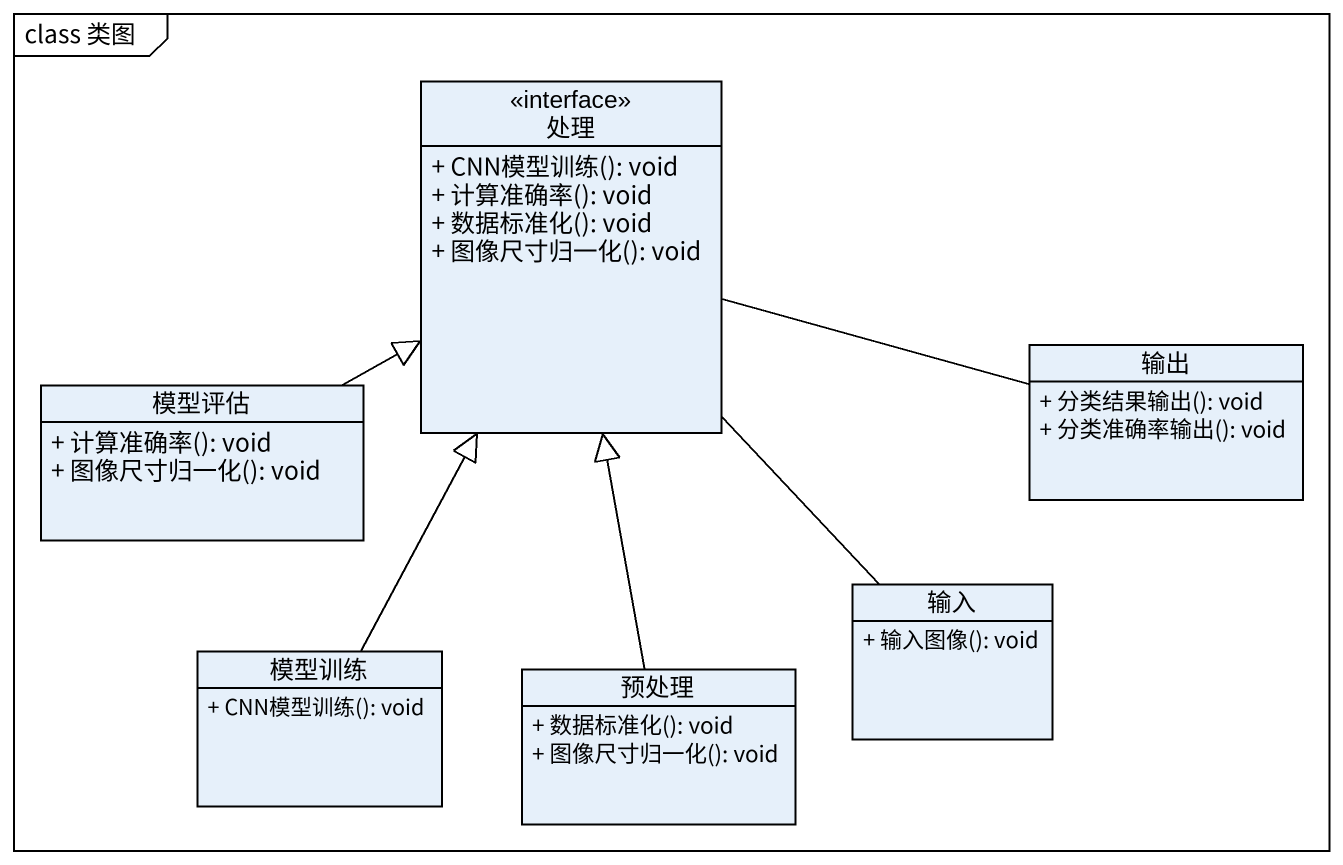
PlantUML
@startuml
mainframe class 类图
hide circle
hide empty members
skinparam classAttributeIconSize 0
interface 处理 {
  + CNN模型训练(): void
  + 计算准确率(): void
  + 数据标准化(): void
  + 图像尺寸归一化(): void
}
class 模型评估 {
  + 计算准确率(): void
  + 图像尺寸归一化(): void
}
class 输出 {
  + 分类结果输出(): void
  + 分类准确率输出(): void
}
class 输入 {
  + 输入图像(): void
}
class 模型训练 {
  + CNN模型训练(): void
}
class 预处理 {
  + 数据标准化(): void
  + 图像尺寸归一化(): void
}
模型评估 -right-|> 处理
输出 -left- 处理
输入 -up- 处理
模型训练 -up-|> 处理
预处理 -up-|> 处理
@enduml
